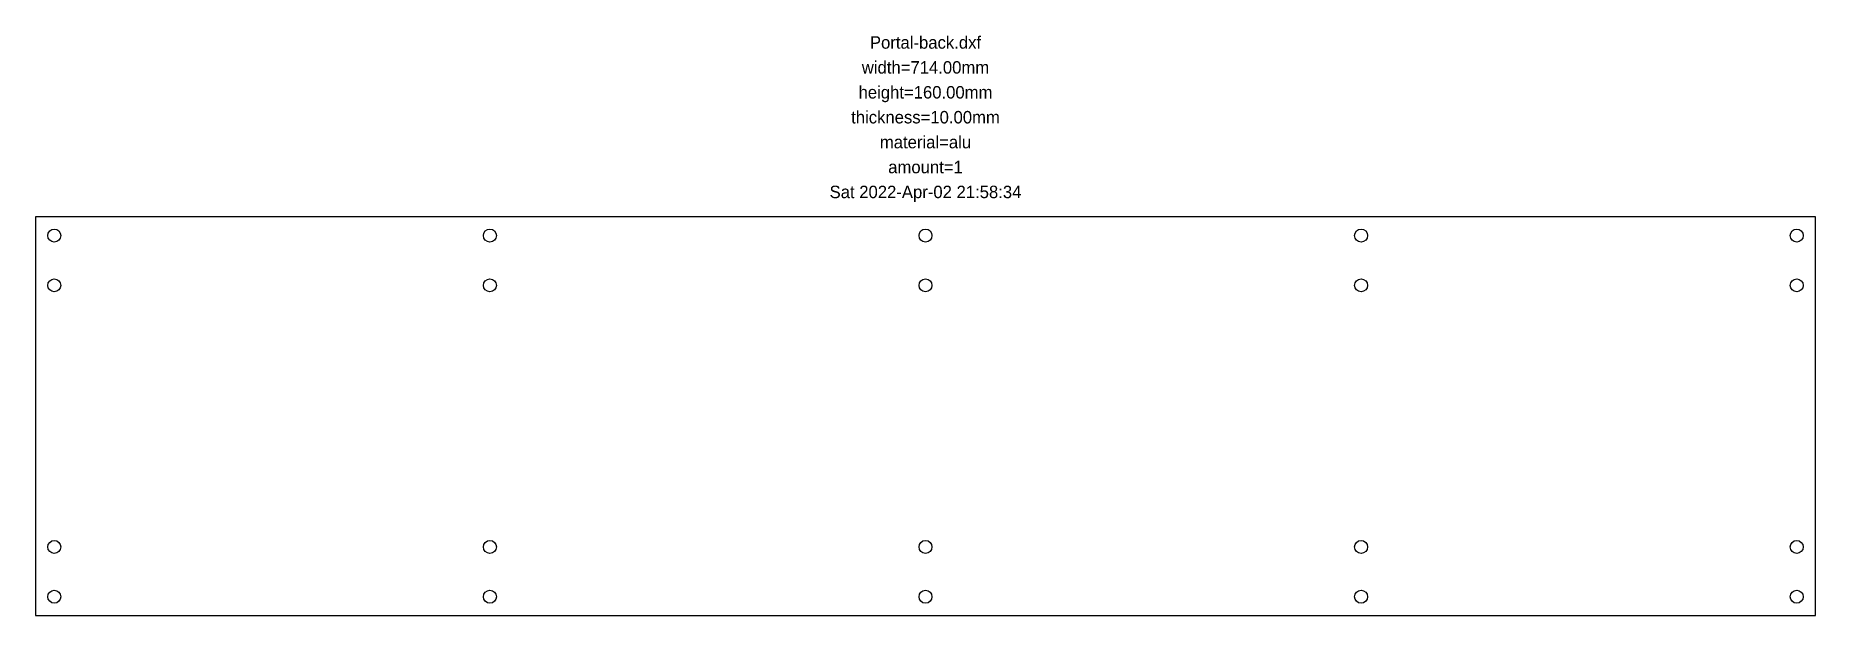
# Model space of a CAD drawing. Header units: millimetres. Extents: x -357 to 357, y 0 to 233.
import ezdxf
from ezdxf.enums import TextEntityAlignment as Align

# ---------------------------------------------------------------- set-up
doc = ezdxf.new("R2010")
doc.units = ezdxf.units.MM
doc.layers.add('annotation', color=2, linetype='Continuous')
doc.styles.add('LiberationSerif', font='LiberationSerif-Regular.ttf')

msp = doc.modelspace()

# ---------------------------------------------------------------- linework, layer by layer
msp.add_lwpolyline([(-357, 0), (357, 0), (357, 160), (-357, 160)], close=True)
for centre in [(-349.5, 152.5), (-174.75, 152.5), (0, 152.5), (174.75, 152.5), (349.5, 152.5), (-349.5, 132.5), (-174.75, 132.5), (0, 132.5), (174.75, 132.5), (349.5, 132.5), (-349.5, 27.5), (-174.75, 27.5), (0, 27.5), (174.75, 27.5), (349.5, 27.5), (-349.5, 7.5), (-174.75, 7.5), (0, 7.5), (174.75, 7.5), (349.5, 7.5)]:
    msp.add_circle(centre, 2.6)

# ---------------------------------------------------------------- texts
at = {"layer": 'annotation', "style": 'LiberationSerif'}
for s, p in [('Portal-back.dxf', (0, 230)), ('width=714.00mm', (0, 220)), ('height=160.00mm', (0, 210)), ('thickness=10.00mm', (0, 200)), ('material=alu', (0, 190)), ('amount=1', (0, 180)), ('Sat 2022-Apr-02 21:58:34', (0, 170))]:
    msp.add_text(s, height=5, dxfattribs=at).set_placement(p, align=Align.MIDDLE_CENTER)

doc.saveas('drawing.dxf')
